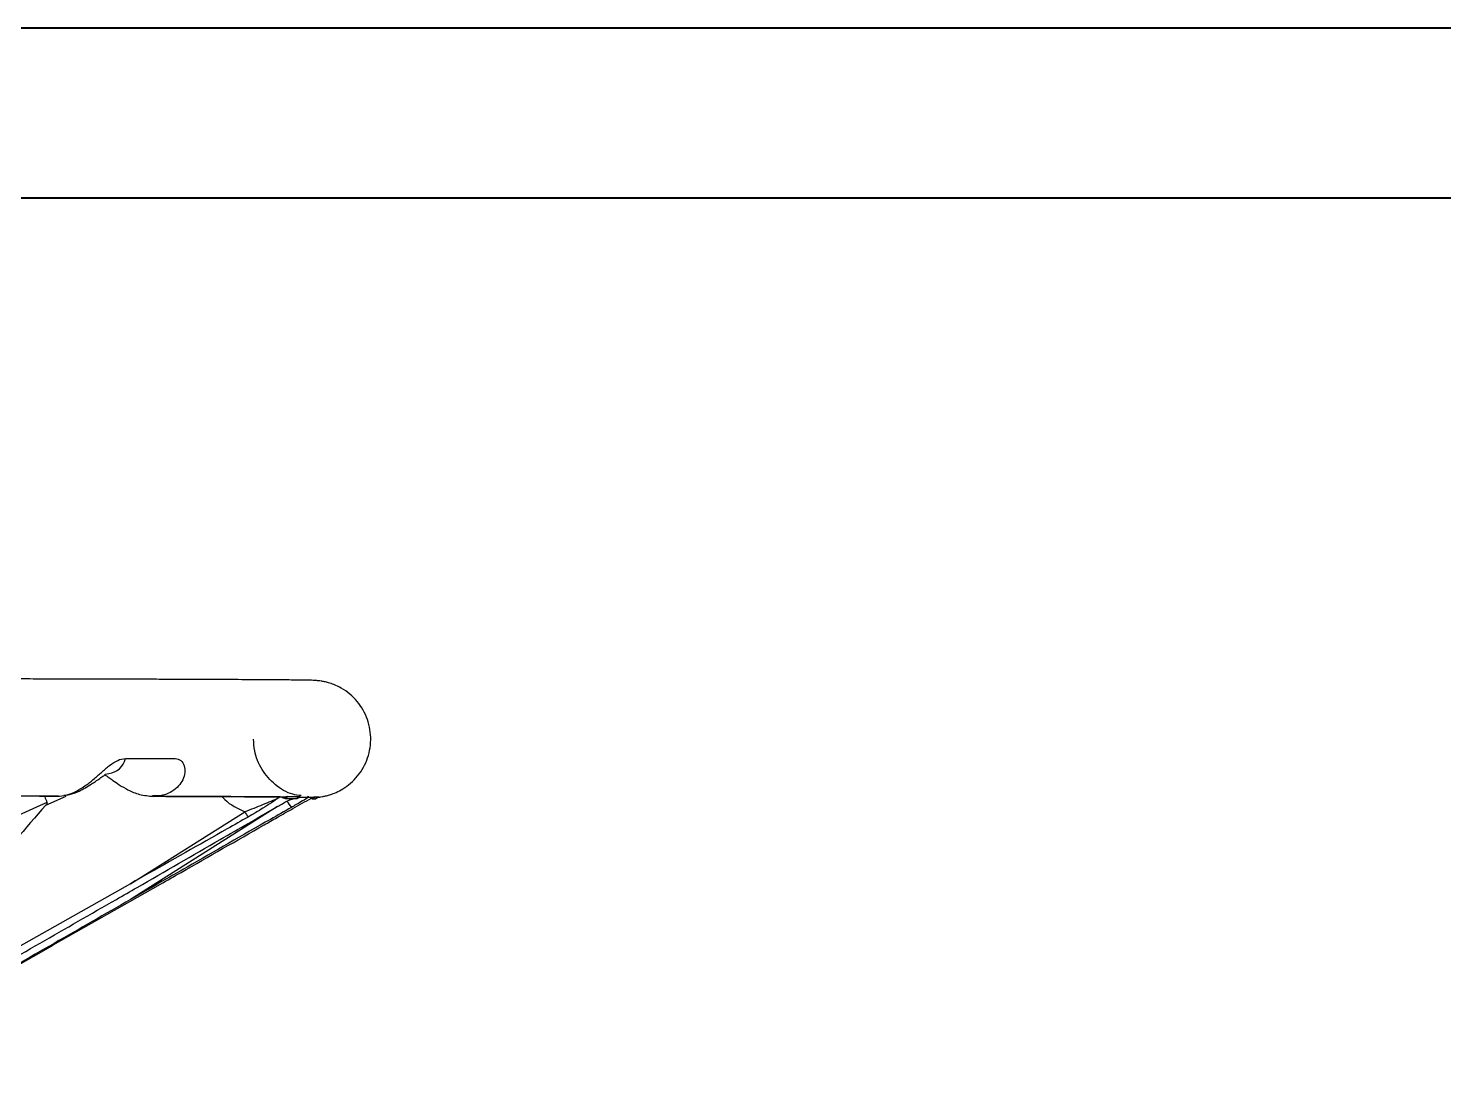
# Model space of a CAD drawing. Header units: millimetres. Extents: x 2063 to 4500, y 825 to 2548.
# Drawn here: x 3894.7 to 4136.4, y 2368 to 2548 of the extents above; entities that cross this region are included whole.
import ezdxf

# ---------------------------------------------------------------- set-up
doc = ezdxf.new("R2010")
doc.units = ezdxf.units.MM
doc.layers.add('AM_BOR', color=7, linetype='Continuous', lineweight=50)
doc.layers.add('粗实线', color=7, linetype='Continuous', lineweight=40)

# ---------------------------------------------------------------- blocks, each defined once
blk = doc.blocks.new('rA3')
at = {"layer": '粗实线'}
for p, q in [((753.384, 421.26), (333.384, 421.26)), ((748.384, 416.26), (358.384, 416.26))]:
    blk.add_line(p, q, dxfattribs=at)

msp = doc.modelspace()

# ---------------------------------------------------------------- linework, layer by layer
at = {"color": 7, "linetype": 'Continuous', "lineweight": 25}
for p, q in [((3907.801, 2420.573), (3908.434, 2420.681)), ((3897.876, 2415.74), (3872.852, 2404.443)), ((3897.673, 2415.27), (3901.148, 2416.816)), ((3937.253, 2415.053), (3912.145, 2399.145)), ((3915.93, 2416.861), (3916.447, 2416.785)), ((3917.799, 2416.855), (3915.93, 2416.861)), ((3939.066, 2416.757), (3938.62, 2416.406)), ((3938.62, 2416.406), (3940.484, 2416.389)), ((3939.067, 2416.758), (3941.106, 2416.739)), ((3940.346, 2416.39), (3939.216, 2416.135)), ((3941.106, 2416.739), (3940.484, 2416.389)), ((3940.484, 2416.389), (3940.525, 2416.439)), ((3941.135, 2416.568), (3940.517, 2416.429)), ((3940.537, 2416.416), (3941.104, 2416.731)), ((3942.584, 2416.702), (3942.385, 2416.734)), ((3943.781, 2416.701), (3943.259, 2416.349)), ((3943.259, 2416.349), (3943.785, 2416.333)), ((3943.781, 2416.701), (3944.356, 2416.682)), ((3944.356, 2416.682), (3943.785, 2416.333)), ((3912.122, 2401.847), (3931.648, 2414.143)), ((3912.122, 2401.847), (3860.596, 2372.773)), ((3898.943, 2391.394), (3917.242, 2401.769)), ((3857.934, 2368.023), (3898.965, 2391.355))]:
    msp.add_line(p, q, dxfattribs=at)
at = {"color": 7, "linetype": 'Continuous', "lineweight": 25, "flags": 128}
msp.add_lwpolyline([(3911.263, 2423.262), (3912.376, 2423.259), (3913.475, 2423.257), (3914.561, 2423.254), (3915.633, 2423.251), (3916.693, 2423.248), (3917.738, 2423.245), (3918.77, 2423.242), (3919.787, 2423.239)], dxfattribs=at)
at = {"color": 7, "linetype": 'Continuous', "lineweight": 25}
for centre, radius, start, end in [((3908.12, 2423.865), 3.2, 275.6221, 349.13259), ((3950.551, 2423.309), 13.797, 211.76479, 217.59759), ((3945.747, 2422.906), 16.6, 211.86232, 215.57834)]:
    msp.add_arc(centre, radius, start, end, dxfattribs=at)
for points, knots in [([(3944.298, 2416.646), (3944.353, 2416.652), (3944.494, 2416.667), (3944.876, 2416.725), (3945.443, 2416.838), (3946.165, 2417.03), (3947.078, 2417.357), (3948.203, 2417.904), (3949.46, 2418.752), (3950.689, 2419.915), (3951.74, 2421.33), (3952.533, 2422.925), (3953.033, 2424.639), (3953.221, 2426.416), (3953.092, 2428.198), (3952.65, 2429.929), (3951.908, 2431.554), (3950.891, 2433.022), (3949.631, 2434.286), (3948.265, 2435.239), (3947.007, 2435.845), (3946.01, 2436.186), (3945.252, 2436.374), (3944.671, 2436.477), (3944.226, 2436.534), (3943.859, 2436.567), (3943.445, 2436.592), (3943.055, 2436.605), (3942.466, 2436.619), (3941.681, 2436.632), (3940.748, 2436.645), (3939.562, 2436.657), (3938.178, 2436.67), (3936.515, 2436.682), (3934.581, 2436.695), (3932.378, 2436.708), (3929.912, 2436.721), (3927.186, 2436.734), (3924.206, 2436.746), (3920.977, 2436.758), (3917.505, 2436.771), (3913.796, 2436.782), (3909.858, 2436.794), (3905.697, 2436.805), (3901.32, 2436.815), (3896.736, 2436.826), (3891.952, 2436.836), (3886.979, 2436.845), (3881.824, 2436.854), (3876.497, 2436.863), (3871.009, 2436.871), (3865.37, 2436.879), (3859.591, 2436.886), (3853.683, 2436.892), (3847.66, 2436.898), (3841.535, 2436.904), (3835.323, 2436.909), (3829.043, 2436.913), (3822.718, 2436.917), (3816.385, 2436.92), (3810.109, 2436.923), (3804.057, 2436.925), (3798.612, 2436.926), (3793.836, 2436.927), (3788.707, 2436.928), (3785.072, 2436.928), (3782.824, 2436.928)], [0, 0, 0, 0, 0.0017465, 0.0044658, 0.0070078, 0.0098268, 0.0132699, 0.01777, 0.0233681, 0.0295284, 0.0358372, 0.0421771, 0.0485239, 0.0548725, 0.0612218, 0.0675716, 0.0739223, 0.080274, 0.0866264, 0.0929737, 0.0980915, 0.1017275, 0.1047111, 0.1075398, 0.110673, 0.1150505, 0.1222946, 0.1411051, 0.1636746, 0.1818588, 0.204115, 0.2240384, 0.2453355, 0.2673737, 0.2899055, 0.3127692, 0.3358643, 0.359126, 0.3825109, 0.405989, 0.4295389, 0.4531449, 0.4767954, 0.5004811, 0.5241948, 0.5479305, 0.5716831, 0.5954484, 0.619222, 0.6430003, 0.666779, 0.690554, 0.7143201, 0.7380713, 0.7617997, 0.7854945, 0.8091398, 0.8327115, 0.8561692, 0.8794397, 0.9023738, 0.9246109, 0.9449865, 0.9610624, 0.975932, 1, 1, 1, 1]), ([(3941.288, 2416.908), (3940.813, 2416.962), (3939.198, 2417.145), (3936.762, 2418.674), (3934.459, 2421.248), (3933.313, 2424.078), (3933.199, 2425.886), (3933.157, 2426.545)], [0, 0, 0, 0, 0.1056169, 0.3587267, 0.6111527, 0.8584905, 1, 1, 1, 1]), ([(3900.045, 2416.83), (3900.527, 2416.896), (3901.467, 2417.024), (3902.947, 2417.651), (3904.162, 2418.399), (3905.119, 2419.114), (3905.815, 2419.678), (3906.505, 2420.271), (3907.437, 2421.094), (3908.586, 2422.084), (3909.977, 2423.055), (3910.835, 2423.193), (3911.263, 2423.262)], [0, 0, 0, 0, 0.1279194, 0.2496295, 0.3801702, 0.4412122, 0.4997079, 0.5635745, 0.6245684, 0.7496421, 0.8750234, 1, 1, 1, 1]), ([(3919.787, 2423.239), (3920.133, 2423.168), (3920.826, 2423.026), (3921.395, 2422.051), (3921.498, 2420.852), (3921.136, 2419.617), (3920.376, 2418.488), (3919.296, 2417.599), (3917.959, 2416.973), (3916.959, 2416.849), (3916.447, 2416.785)], [0, 0, 0, 0, 0.1246272, 0.2497104, 0.374925, 0.4997457, 0.6192737, 0.7500197, 0.8719212, 1, 1, 1, 1]), ([(3900.77, 2416.966), (3901.084, 2416.996), (3901.951, 2417.078), (3903.563, 2417.729), (3905.037, 2418.574), (3906.213, 2419.368), (3906.829, 2419.789), (3907.3, 2420.108), (3907.602, 2420.317), (3907.788, 2420.471), (3907.797, 2420.546), (3907.802, 2420.585)], [0, 0, 0, 0, 0.1081936, 0.2986092, 0.5541821, 0.6356454, 0.7353857, 0.7943785, 0.8571682, 0.9253812, 1, 1, 1, 1]), ([(3907.749, 2420.461), (3907.799, 2420.431), (3907.963, 2420.333), (3908.463, 2419.995), (3909.229, 2419.444), (3910.32, 2418.682), (3911.82, 2417.8), (3913.798, 2416.971), (3915.274, 2416.844), (3916.074, 2416.775)], [0, 0, 0, 0, 0.0359342, 0.1176904, 0.2156757, 0.3473896, 0.5215507, 0.740469, 1, 1, 1, 1]), ([(3897.673, 2415.27), (3890.772, 2407.319), (3878.448, 2393.122), (3866.05, 2378.991), (3860.596, 2372.773)], [0, 0, 0, 0, 0.5600003, 1, 1, 1, 1]), ([(3899.869, 2416.822), (3898.065, 2416.826), (3894.453, 2416.834), (3890.576, 2416.842), (3888.635, 2416.846)], [0, 0, 0, 0, 0.4994087, 1, 1, 1, 1]), ([(3888.785, 2416.855), (3890.726, 2416.851), (3894.612, 2416.843), (3898.233, 2416.835), (3900.045, 2416.83)], [0, 0, 0, 0, 0.4994076, 1, 1, 1, 1]), ([(3897.462, 2416.824), (3897.478, 2416.775), (3897.583, 2416.453), (3897.742, 2416.067), (3897.876, 2415.74)], [0, 0, 0, 0, 0.1526641, 1, 1, 1, 1]), ([(3897.876, 2415.74), (3897.882, 2415.72), (3897.895, 2415.675), (3897.878, 2415.577), (3897.808, 2415.434), (3897.725, 2415.333), (3897.673, 2415.27)], [0, 0, 0, 0, 0.1147934, 0.2642503, 0.5426543, 1, 1, 1, 1]), ([(3909.732, 2399.181), (3910.915, 2399.861), (3916.828, 2403.259), (3925.942, 2408.508), (3933.837, 2413.079), (3937.031, 2414.929)], [0, 0, 0, 0, 0.1295721, 0.6478768, 1, 1, 1, 1]), ([(3939.619, 2414.891), (3938.43, 2414.211), (3932.484, 2410.81), (3923.324, 2405.56), (3915.366, 2400.993), (3912.145, 2399.145)], [0, 0, 0, 0, 0.1295185, 0.6476203, 1, 1, 1, 1]), ([(3916.251, 2416.777), (3916.139, 2416.788), (3916.006, 2416.801), (3915.941, 2416.853), (3915.93, 2416.861)], [0, 0, 0, 0, 0.8385203, 1, 1, 1, 1]), ([(3937.699, 2416.676), (3936.767, 2416.682), (3934.898, 2416.696), (3931.586, 2416.715), (3928.108, 2416.732), (3924.529, 2416.747), (3920.614, 2416.762), (3917.705, 2416.772), (3916.251, 2416.777)], [0, 0, 0, 0, 0.1923729, 0.3854946, 0.5383615, 0.6912284, 0.8456142, 1, 1, 1, 1]), ([(3916.447, 2416.785), (3918.744, 2416.777), (3923.36, 2416.761), (3929.163, 2416.736), (3934.194, 2416.71), (3936.693, 2416.691), (3937.948, 2416.682)], [0, 0, 0, 0, 0.2462727, 0.4950304, 0.7462729, 1, 1, 1, 1]), ([(3927.816, 2416.73), (3927.967, 2416.557), (3928.989, 2415.383), (3930.425, 2414.714), (3931.648, 2414.143)], [0, 0, 0, 0, 0.1477972, 1, 1, 1, 1]), ([(3931.648, 2414.143), (3931.648, 2414.143), (3931.649, 2414.144), (3931.654, 2414.146), (3931.671, 2414.154), (3932.746, 2414.567), (3934.803, 2415.39), (3936.627, 2416.171), (3937.535, 2416.561)], [0, 0, 0, 0, 0.0000729, 0.0006459, 0.0022521, 0.0083598, 0.5064763, 1, 1, 1, 1]), ([(3937.535, 2416.561), (3936.655, 2415.965), (3935.081, 2414.9), (3933.112, 2413.753), (3932.245, 2413.248)], [0, 0, 0, 0, 0.55969458, 1, 1, 1, 1]), ([(3937.031, 2414.929), (3937.597, 2415.25), (3938.496, 2415.76), (3939.381, 2416.225), (3939.708, 2416.396)], [0, 0, 0, 0, 0.6303803, 1, 1, 1, 1]), ([(3937.19, 2413.177), (3938.081, 2413.684), (3940.093, 2414.831), (3941.992, 2415.892), (3943.051, 2416.483)], [0, 0, 0, 0, 0.4426348, 1, 1, 1, 1]), ([(3937.948, 2416.682), (3938.11, 2416.691), (3938.378, 2416.704), (3938.726, 2416.735), (3938.947, 2416.753), (3939.035, 2416.758), (3939.063, 2416.757), (3939.066, 2416.757)], [0, 0, 0, 0, 0.3360223, 0.5579813, 0.7819403, 0.9725676, 1, 1, 1, 1]), ([(3937.948, 2416.682), (3938.051, 2416.626), (3938.306, 2416.485), (3938.512, 2416.415), (3938.599, 2416.408), (3938.62, 2416.407)], [0, 0, 0, 0, 0.33920621, 0.83862702, 1, 1, 1, 1]), ([(3942.548, 2416.619), (3941.865, 2416.208), (3940.939, 2415.65), (3939.894, 2415.049), (3939.619, 2414.891)], [0, 0, 0, 0, 0.73735145, 1, 1, 1, 1]), ([(3940.964, 2416.653), (3941.26, 2416.65), (3942.042, 2416.641), (3942.506, 2416.632), (3942.795, 2416.626)], [0, 0, 0, 0, 0.3779572, 1, 1, 1, 1]), ([(3941.106, 2416.739), (3941.123, 2416.738), (3941.149, 2416.737), (3941.097, 2416.727), (3941.079, 2416.724)], [0, 0, 0, 0, 0.6647465, 1, 1, 1, 1]), ([(3942.795, 2416.626), (3942.926, 2416.632), (3943.192, 2416.646), (3943.512, 2416.676), (3943.705, 2416.695), (3943.766, 2416.701), (3943.779, 2416.701), (3943.781, 2416.701)], [0, 0, 0, 0, 0.2814646, 0.5659598, 0.7573018, 0.9482948, 1, 1, 1, 1]), ([(3942.795, 2416.626), (3942.91, 2416.548), (3943.151, 2416.384), (3943.222, 2416.361), (3943.259, 2416.349)], [0, 0, 0, 0, 0.4773597, 1, 1, 1, 1]), ([(3932.245, 2413.248), (3931.051, 2412.573), (3925.082, 2409.2), (3918.377, 2405.399), (3912.871, 2402.272), (3912.122, 2401.847)], [0, 0, 0, 0, 0.1776255, 0.8881599, 1, 1, 1, 1]), ([(3917.242, 2401.769), (3918.426, 2402.445), (3924.342, 2405.822), (3930.993, 2409.626), (3936.447, 2412.751), (3937.19, 2413.177)], [0, 0, 0, 0, 0.1775689, 0.8878728, 1, 1, 1, 1]), ([(3857.584, 2369.266), (3866.278, 2374.247), (3883.665, 2384.21), (3901.043, 2394.191), (3909.732, 2399.181)], [0, 0, 0, 0, 0.4999998, 1, 1, 1, 1]), ([(3912.145, 2399.145), (3903.452, 2394.155), (3886.065, 2384.174), (3868.668, 2374.212), (3859.969, 2369.231)], [0, 0, 0, 0, 0.49999991, 1, 1, 1, 1])]:
    msp.add_open_spline(points, degree=3, knots=knots, dxfattribs=at)

# ---------------------------------------------------------------- block references
at = {"layer": 'AM_BOR', "xscale": 5.80078125, "yscale": 5.80078125, "zscale": 5.80078125}
msp.add_blockref('rA3', (129.541, 104.373), dxfattribs=at)

doc.saveas('drawing.dxf')
